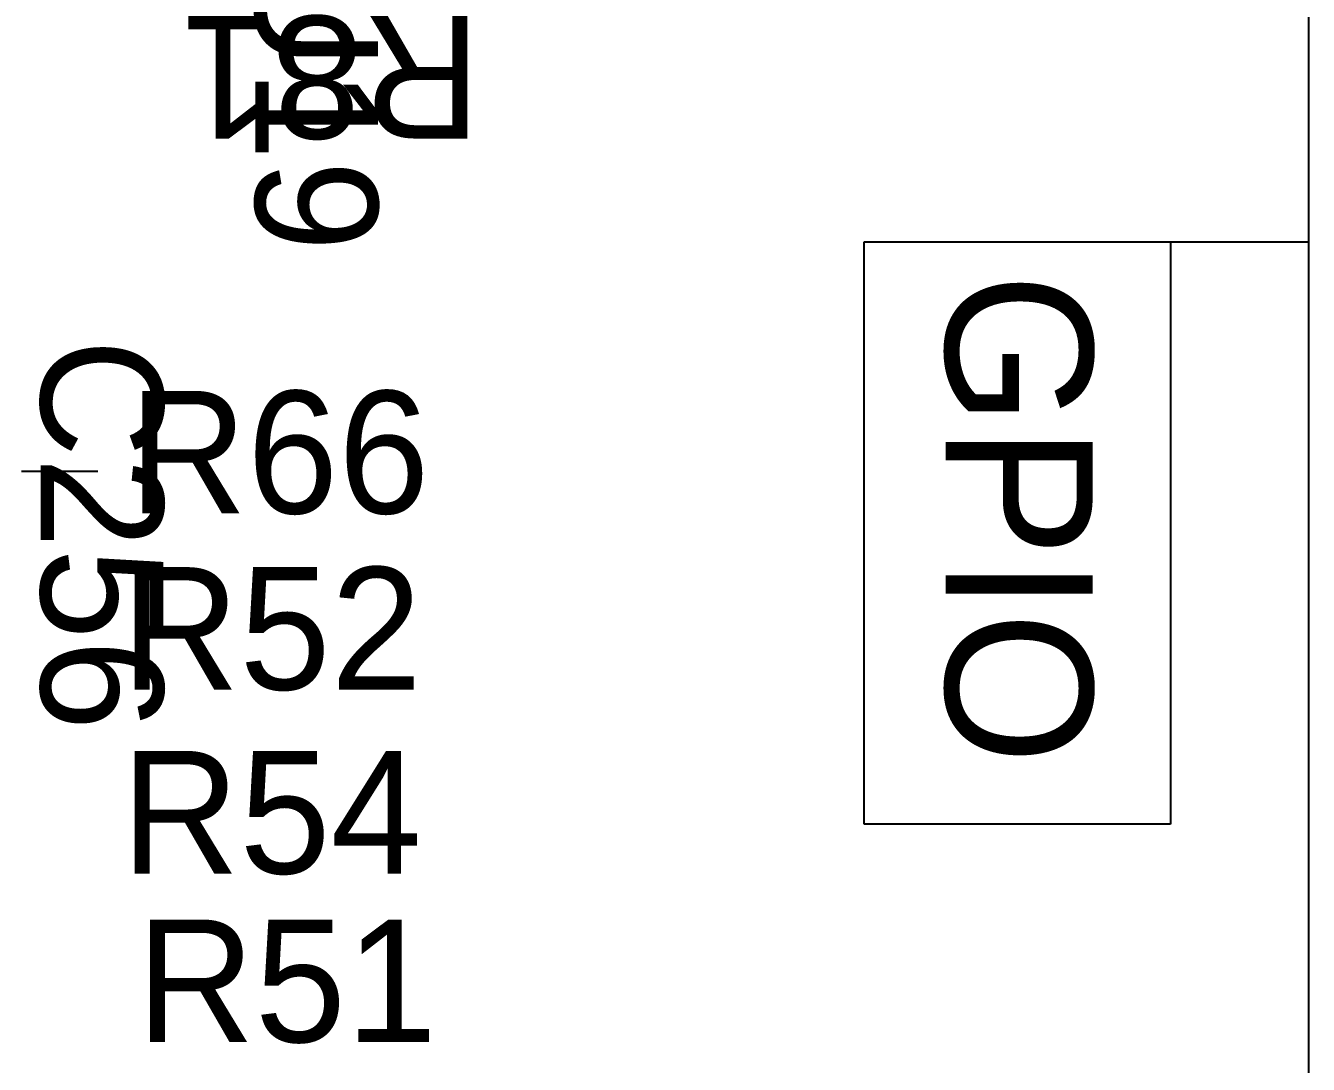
# Model space of a CAD drawing. Extents: x -395 to -66, y -1367 to -1153.
# Drawn here: x -112.65 to -104.28, y -1294.9 to -1288.12 of the extents above; entities that cross this region are included whole.
import ezdxf

# ---------------------------------------------------------------- set-up
doc = ezdxf.new("R2010")
doc.units = 0
doc.layers.add('FAB_3$PI_PROJECTOR$RPI$SI0', color=85, linetype='CONTINUOUS')
doc.layers.add('FAB_3$PI_PROJECTOR$RPI$SIL', color=85, linetype='CONTINUOUS')

msp = doc.modelspace()

# ---------------------------------------------------------------- linework, layer by layer
at = {"layer": 'FAB_3$PI_PROJECTOR$RPI$SI0'}
for p, q in [((-104.276, -1281.1297), (-104.276, -1331.6297)), ((-107.176, -1293.3297), (-107.176, -1289.5297)), ((-107.176, -1289.5297), (-104.276, -1289.5297)), ((-105.176, -1289.5297), (-105.176, -1293.3297)), ((-112.176, -1291.0297), (-112.676, -1291.0297)), ((-105.176, -1293.3297), (-107.176, -1293.3297))]:
    msp.add_line(p, q, dxfattribs=at)

# ---------------------------------------------------------------- texts
at = {"layer": 'FAB_3$PI_PROJECTOR$RPI$SI0', "linetype": 'CONTINUOUS'}
msp.add_text('GPIO', height=0.96, rotation=270, dxfattribs=at).set_placement((-106.644, -1289.733, -20))
for s, p in [('R66', (-111.9753, -1291.303)), ('R52', (-112.0253, -1292.453)), ('R54', (-112.0253, -1293.653)), ('R51', (-111.9253, -1294.753))]:
    msp.add_text(s, height=0.8, dxfattribs=at).set_placement(p)
at = {"layer": 'FAB_3$PI_PROJECTOR$RPI$SIL', "linetype": 'CONTINUOUS'}
for s, rotation, p in [('U19', 270, (-111.1494, -1287.6304)), ('R81', 180, (-109.6767, -1288.0563)), ('C256', 270, (-112.5494, -1290.1631))]:
    msp.add_text(s, height=0.8, rotation=rotation, dxfattribs=at).set_placement(p)

doc.saveas('drawing.dxf')
